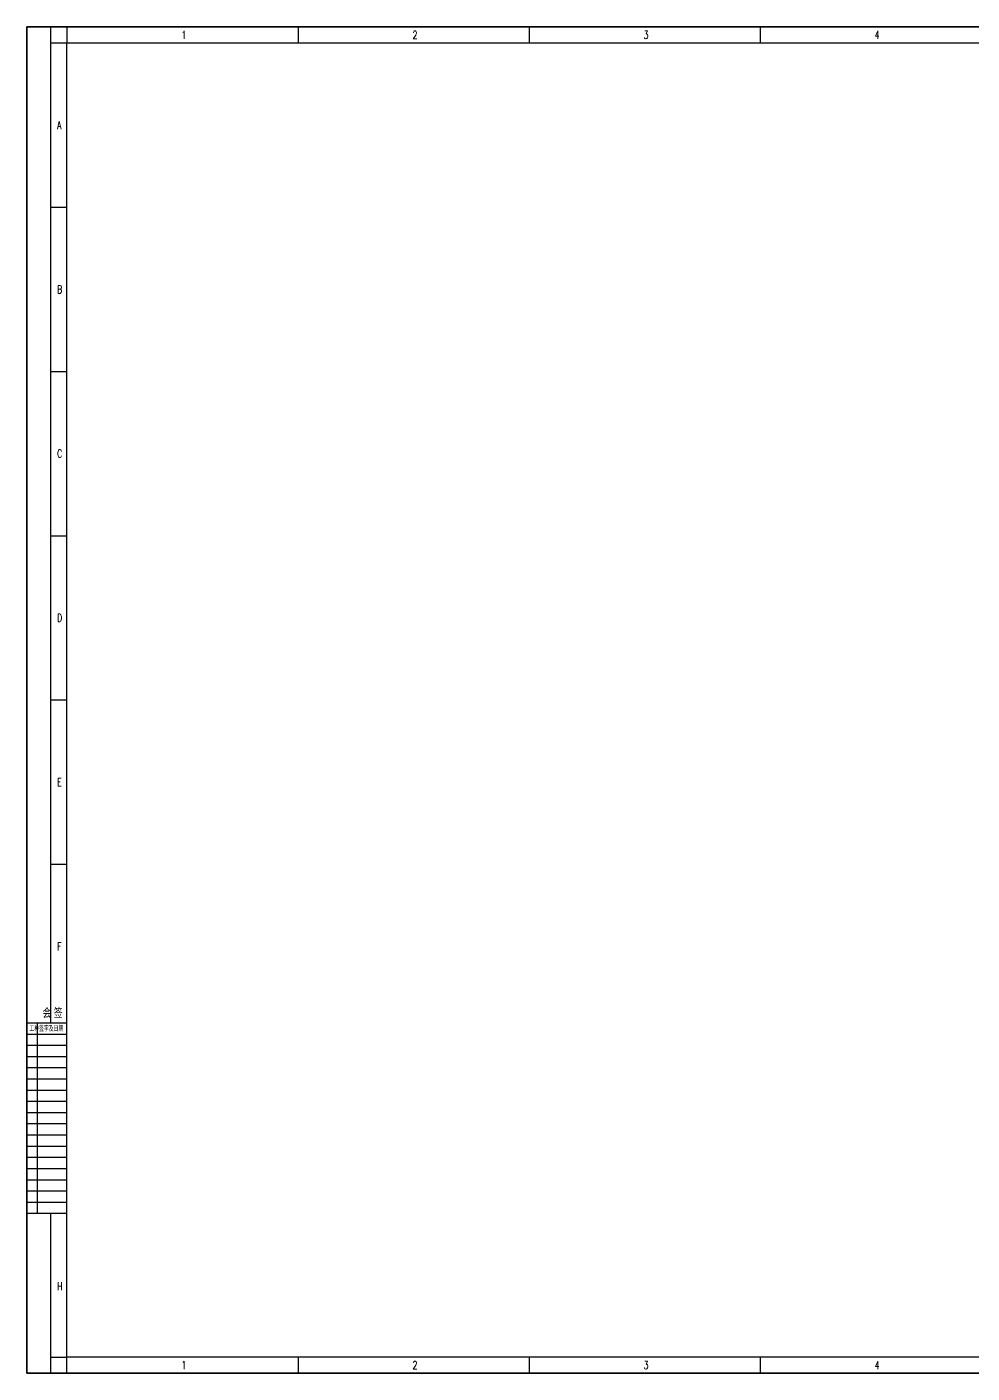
# Model space of a CAD drawing. Extents: x -110916 to 14423, y -159679 to 774005.
# Drawn here: x -104477 to -45470, y 135747 to 219847 of the extents above; entities that cross this region are included whole.
import ezdxf
from ezdxf.enums import TextEntityAlignment as Align

# ---------------------------------------------------------------- set-up
doc = ezdxf.new("R2010")
doc.units = 0
doc.layers.get('0').update_dxf_attribs({"linetype": 'CONTINUOUS'})
doc.layers.add('_TSZ_PLOT_MARK', color=1, linetype='CONTINUOUS', plot=False)
doc.styles.add('bine', font='binee.shx', dxfattribs={"width": 0.7, "bigfont": 'binec.shx'})
doc.styles.add('HZ', font='TXT.shx', dxfattribs={"width": 0.7, "bigfont": 'hz.shx'})

# ---------------------------------------------------------------- blocks, each defined once
blk = doc.blocks.new('会签')
at = {"color": 0}
for p, q in [((3629.69, -1305.73), (3604.69, -1305.73)), ((3611.37, -1424.73), (3611.37, -1305.73)), ((3629.69, -1312.73), (3604.69, -1312.73)), ((3629.69, -1319.73), (3604.69, -1319.73)), ((3629.69, -1326.73), (3604.69, -1326.73)), ((3629.69, -1333.73), (3604.69, -1333.73)), ((3629.69, -1340.73), (3604.69, -1340.73)), ((3629.69, -1347.73), (3604.69, -1347.73)), ((3629.69, -1354.73), (3604.69, -1354.73)), ((3629.69, -1361.73), (3604.69, -1361.73)), ((3629.69, -1368.73), (3604.69, -1368.73)), ((3629.69, -1375.73), (3604.69, -1375.73)), ((3629.69, -1382.73), (3604.69, -1382.73)), ((3629.69, -1389.73), (3604.69, -1389.73)), ((3629.69, -1396.73), (3604.69, -1396.73)), ((3629.69, -1403.73), (3604.69, -1403.73)), ((3629.69, -1410.73), (3604.69, -1410.73)), ((3629.69, -1417.73), (3604.69, -1417.73)), ((3629.69, -1424.73), (3604.69, -1424.73))]:
    blk.add_line(p, q, dxfattribs=at)
at = {"color": 0, "style": 'bine', "width": 0.7}
for s, height, p in [('会 签  ', 6, (3622.23, -1302.52)), ('工种签字及日期', 3.3, (3616.78, -1310.89))]:
    blk.add_text(s, height=height, dxfattribs=at).set_placement(p, align=Align.CENTER)

msp = doc.modelspace()

# ---------------------------------------------------------------- linework, layer by layer
at = {"color": 4, "flags": 128}
for points in [[(-104477, 135747), (-104477, 219847)], [(-104477, 219847), (14423, 219847)], [(-101977, 219847), (-101977, 218847)], [(-87553, 219847), (-87553, 218847)], [(-73129, 219847), (-73129, 218847)], [(-58705, 219847), (-58705, 218847)], [(-102977, 218847), (-101977, 218847)], [(-87553, 136747), (-87553, 135747)], [(-73129, 136747), (-73129, 135747)], [(-58705, 136747), (-58705, 135747)], [(14423, 135747), (-104477, 135747)]]:
    msp.add_lwpolyline(points, dxfattribs=at)
at = {"color": 4}
msp.add_lwpolyline([(-102977, 157610), (-102977, 219847)], dxfattribs=at)
at = {"flags": 128}
for points in [[(-102977, 218847), (-101977, 218847)], [(-102977, 208584), (-101977, 208584)], [(-102977, 198322), (-101977, 198322)], [(-102977, 188059), (-101977, 188059)], [(-102977, 177797), (-101977, 177797)], [(-102977, 167534), (-101977, 167534)], [(-102977, 136747), (-101977, 136747)], [(-101977, 135747), (-101977, 136747)]]:
    msp.add_lwpolyline(points, dxfattribs=at)
msp.add_lwpolyline([(-101977, 218847), (13415, 218847), (13415, 136747), (-101977, 136747)], close=True)
msp.add_lwpolyline([(-102977, 135747), (-102977, 145710)])
at = {"layer": '_TSZ_PLOT_MARK'}
msp.add_lwpolyline([(-104477, 135747), (14423, 135747), (14423, 219847), (-104477, 219847)], close=True, dxfattribs=at)
msp.add_lwpolyline([(-104477, 135747), (14423, 135747), (14423, 219847), (-104477, 219847)], close=True, dxfattribs=at)

# ---------------------------------------------------------------- block references
at = {"color": 0, "xscale": 100, "yscale": 100, "zscale": 100}
msp.add_blockref('会签', (-464946, 288182), dxfattribs=at)

# ---------------------------------------------------------------- texts
at = {"color": 0, "style": 'HZ', "width": 0.7}
for s, p in [('1', (-94824, 219097)), ('2', (-80400, 219097)), ('3', (-65976, 219097)), ('4', (-51552, 219097)), ('A', (-102592, 213465)), ('B', (-102592, 203202)), ('C', (-102592, 192940)), ('D', (-102592, 182677)), ('E', (-102592, 172415)), ('F', (-102592, 162152)), ('H', (-102592, 140920)), ('1', (-94824, 135997)), ('2', (-80400, 135997)), ('3', (-65976, 135997)), ('4', (-51552, 135997))]:
    msp.add_text(s, height=500, dxfattribs=at).set_placement(p)

doc.saveas('drawing.dxf')
